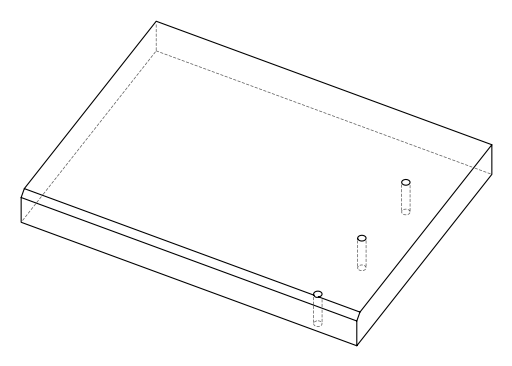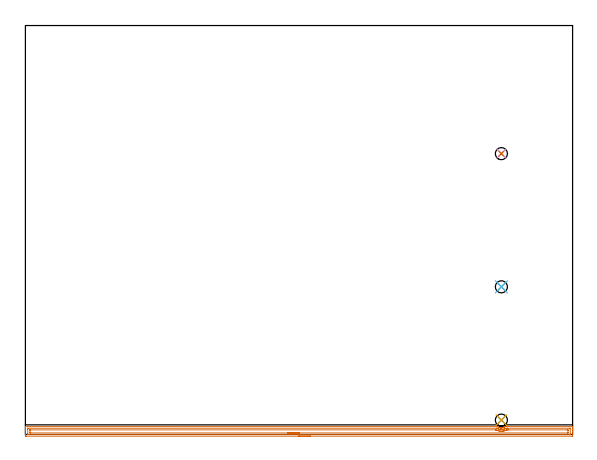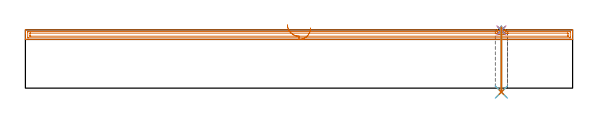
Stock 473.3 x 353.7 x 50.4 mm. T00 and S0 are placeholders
(PLAN: 7 operations, 2 tool changes, 12.4 min)
(1 AREA_MILL | FG_CHAMFER_SURFACE | UGT0205_001 | 11.6 min | 16306 mm3)
(2 SPOT_DRILL | STEP1HOLE | NXT0321_9005460120000 | 0.03 min | 6 mm3)
(3 SPOT_DRILL_1 | STEP1HOLE_1 | NXT0321_9005460120000 | 0.03 min | 1 mm3)
(4 SPOT_DRILL_2 | STEP1HOLE_2 | NXT0321_9005460120000 | 0.03 min | 3 mm3)
(5 DRILL_THROUGH_HOLE_INTO_CENTER | STEP1HOLE | NXT0301_076 | 0.22 min | 4328 mm3)
(6 DRILL_THROUGH_HOLE_INTO_CENTER_1 | STEP1HOLE_1 | NXT0301_076 | 0.22 min | 4336 mm3)
(7 DRILL_THROUGH_HOLE_INTO_CENTER_2 | STEP1HOLE_2 | NXT0301_076 | 0.22 min | 4339 mm3)
(TOOL UGT0205_001 | Chamfer Mill 20 x 3 x 45 deg. | D20 FL50 Z2)
(TOOL NXT0321_9005460120000 | NC Spot Drill, 142deg, 12mm, Carbide, Uncoated | D12 PA142 FL30 Z2)
(TOOL NXT0301_076 | Carbide Drill 10.5mm [860.1-1050-032A1-MM 2214] | D10.5 PA140 FL55 Z2)
(OP 1 AREA_MILL)
G17 G21 G94 G90
T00 M6
G54
G17 G0 G90 X246.65 Y-1.5 S1061 M3
G43 Z60.4 H0
Z52.1
G94 G1 X246.612 Z51.228 F250.
X246.498 Z50.364
X246.309 Z49.512
X246.047 Z48.68
X245.713 Z47.874
X245.31 Z47.1
X244.842 Z46.364
X244.31 Z45.672
X243.721 Z45.029
X243.078 Z44.44
X242.386 Z43.908
X241.65 Z43.44
X240.876 Z43.037
X240.07 Z42.703
X239.238 Z42.441
X238.386 Z42.252
X237.522 Z42.138
X236.65 Z42.1
X0.627
X0.318 Y-1.497 Z42.102
X0.01 Y-1.492 Z42.106
X0. Y-1.18 Z42.417
Y3.541 Z47.136
Y4.964 Z48.56
Y5.323 Z48.918
Y6.043 Z49.642
Y6.327 Z49.927
X0.007 Y6.745 Z50.337
X0.01 Y6.797 Z50.388
X0.18 Y6.8 Z50.4
X408.303
X408.416 Y6.794 Z50.391
X408.607 Y6.669 Z50.266
X408.701 Y6.602 Z50.2
X409.127 Y6.335 Z49.932
X409.569 Y6.116 Z49.712
X410.021 Y5.928 Z49.528
X410.476 Y5.807 Z49.404
X410.915 Y5.719 Z49.317
X410.985 Y5.712 Z49.306
X411.138 Y5.694 Z49.288
X411.36 Y5.67 Z49.26
X411.403 Y5.668 Z49.257
X411.528 Y5.656 Z49.255
X411.535
X411.808 Y5.653 Z49.253
X411.879 Y5.657 Z49.256
X412.033 Y5.669 Z49.26
X412.041 Y5.67
X412.257 Y5.688 Z49.284
X412.702 Y5.756 Z49.355
X413.032 Y5.83 Z49.428
X413.22 Y5.884 Z49.481
X413.356 Y5.922 Z49.52
X413.573 Y6.003 Z49.602
X413.596 Y6.012 Z49.611
X414.05 Y6.217 Z49.815
X414.489 Y6.462 Z50.062
X414.781 Y6.66 Z50.26
X414.896 Y6.739 Z50.334
X414.983 Y6.797 Z50.388
X415.455 Y6.8 Z50.4
X473.12
X473.29 Y6.797 Z50.388
X473.293 Y6.745 Z50.337
X473.3 Y6.327 Z49.927
Y6.043 Z49.642
Y5.323 Z48.918
Y4.072 Z47.669
Y2.652 Z46.248
Y-0.914 Z42.683
X473.298 Y-1.182 Z42.415
X473.29 Y-1.492 Z42.106
X472.979 Y-1.499 Z42.099
X236.65 Y-1.5 Z42.1
Y-0.086 Z43.514
X2.415
X2.353 Y-0.085 Z43.515
X2.227 Y-0.082 Z43.518
X2.01 Y-0.075 Z43.525
X2.008 Y-0.023 Z43.577
X2.001 Y0.39 Z43.99
X2. Y4.432 Z48.032
X2.001 Y4.845 Z48.445
X2.008 Y5.323 Z48.923
X2.01 Y5.368 Z48.968
X2.165 Y5.379 Z48.979
X2.29 Y5.384 Z48.984
X2.353 Y5.385 Z48.985
X407.409
X407.471 Y5.383 Z48.983
X407.594 Y5.379 Z48.979
X407.713 Y5.323 Z48.923
X408.303 Y5.023 Z48.623
X408.513 Y4.922 Z48.522
X408.852 Y4.776 Z48.376
X409.197 Y4.645 Z48.245
X409.261 Y4.623 Z48.223
X409.314 Y4.608 Z48.208
X409.999 Y4.432 Z48.032
X410.091 Y4.413 Z48.013
X410.114 Y4.409 Z48.009
X410.595 Y4.329 Z47.929
X410.985 Y4.283 Z47.883
X411.152 Y4.265 Z47.865
X411.528 Y4.248 Z47.848
X411.879 Y4.247 Z47.847
X412.057 Y4.255 Z47.855
X412.404 Y4.28 Z47.88
X412.773 Y4.324 Z47.924
X412.867 Y4.338 Z47.938
X413.41 Y4.432 Z48.032
X413.641 Y4.484 Z48.084
X413.667 Y4.491 Z48.091
X414.307 Y4.685 Z48.285
X414.561 Y4.781 Z48.381
X414.938 Y4.948 Z48.548
X415.146 Y5.042 Z48.642
X415.455 Y5.201 Z48.801
X415.693 Y5.323 Z48.923
X416.293 Y5.379 Z48.979
X416.349 Y5.382 Z48.982
X417.18 Y5.386 Z48.986
X417.243
X470.885 Y5.385 Z48.985
X470.947
X471.073 Y5.382 Z48.982
X471.29 Y5.375 Z48.975
X471.292 Y5.323 Z48.923
X471.299 Y4.911 Z48.511
X471.3 Y0.868 Z44.468
X471.299 Y0.455 Z44.055
X471.292 Y-0.023 Z43.577
X471.29 Y-0.068 Z43.532
X471.135 Y-0.079 Z43.521
X471.01 Y-0.084 Z43.516
X470.947 Y-0.085 Z43.515
X236.65 Y-0.086 Z43.514
Y1.328 Z44.928
X4.635 Y1.329 Z44.929
X4.204 Y1.331 Z44.931
X4.06 Y1.333 Z44.933
X4.017 Y1.335 Z44.935
X4.01 Y1.421 Z45.021
X4.005 Y1.556 Z45.156
X4.001 Y1.759 Z45.359
X4. Y1.962 Z45.562
X4.001 Y3.743 Z47.343
X4.008 Y3.946 Z47.546
X4.011 Y3.966 Z47.566
X4.016 Y3.968 Z47.568
X4.042 Y3.97 Z47.57
X4.096 Y3.971 Z47.571
X4.204
X406.515
X406.746 Y3.969 Z47.569
X406.861 Y3.967 Z47.567
X406.916 Y3.964 Z47.564
X407.027 Y3.921 Z47.521
X407.409 Y3.742 Z47.342
X407.885 Y3.541 Z47.141
X408.303 Y3.382 Z46.982
X408.535 Y3.309 Z46.909
X409.197 Y3.14 Z46.74
X409.711 Y3.029 Z46.629
X410.091 Y2.96 Z46.56
X410.757 Y2.877 Z46.477
X410.985 Y2.856 Z46.456
X411.695 Y2.833 Z46.433
X411.879 Y2.832 Z46.432
X412.553 Y2.869 Z46.469
X412.773 Y2.89 Z46.49
X413.348 Y2.968 Z46.568
X413.667 Y3.025 Z46.625
X414.1 Y3.109 Z46.709
X414.561 Y3.227 Z46.827
X414.805 Y3.298 Z46.898
X415.087 Y3.382 Z46.982
X415.455 Y3.508 Z47.108
X415.479 Y3.517 Z47.117
X415.54 Y3.541 Z47.141
X416.098 Y3.791 Z47.391
X416.349 Y3.904 Z47.504
X416.469 Y3.959 Z47.559
X416.581 Y3.964 Z47.564
X416.814 Y3.968 Z47.568
X417.243 Y3.971 Z47.571
X417.705
X468.665
X469.096 Y3.969 Z47.569
X469.24 Y3.967 Z47.567
X469.283 Y3.965 Z47.565
X469.29 Y3.879 Z47.479
X469.295 Y3.744 Z47.344
X469.299 Y3.541 Z47.141
X469.3 Y3.338 Z46.938
X469.299 Y1.557 Z45.157
X469.292 Y1.354 Z44.954
X469.289 Y1.334 Z44.934
X469.284 Y1.332 Z44.932
X469.258 Y1.33 Z44.93
X469.204 Y1.329 Z44.929
X469.096
X236.65 Y1.328 Z44.928
X235.778 Z44.967
X234.914 Z45.08
X234.062 Z45.269
X233.23 Z45.532
X232.424 Z45.865
X231.65 Z46.268
X230.914 Z46.737
X230.222 Z47.268
X229.579 Z47.857
X228.99 Z48.501
X228.458 Z49.193
X227.99 Z49.928
X227.587 Z50.702
X227.253 Z51.508
X226.991 Z52.34
X226.802 Z53.192
X226.688 Z54.057
X226.65 Z54.928
G0 Z60.4
M5
M2
(OP 2 SPOT_DRILL)
G17 G21 G94 G90
T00 M6
G54
G17 G0 G90 X411.7 Y12.4 S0 M3
G43 Z60.4 H0
G94 G81 G98 Z49.948 F250. R53.4
G80
M5
M2
(OP 3 SPOT_DRILL_1)
G17 G21 G94 G90
T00 M6
G54
G17 G0 G90 X411.7 Y127.7 S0 M3
G43 Z60.4 H0
G94 G81 G98 Z49.948 F250. R53.4
G80
M5
M2
(OP 4 SPOT_DRILL_2)
G17 G21 G94 G90
T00 M6
G54
G17 G0 G90 X411.7 Y242.9 S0 M3
G43 Z60.4 H0
G94 G81 G98 Z49.948 F250. R53.4
G80
M5
M2
(OP 5 DRILL_THROUGH_HOLE_INTO_CENTER)
G17 G21 G94 G90
T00 M6
G54
G17 G0 G90 X411.7 Y12.4 S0 M3
G43 Z60.4 H1
G94 G73 G98 Z-3.411 F250. Q8.968 R52.4
G80
M5
M2
(OP 6 DRILL_THROUGH_HOLE_INTO_CENTER_1)
G17 G21 G94 G90
T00 M6
G54
G17 G0 G90 X411.7 Y127.7 S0 M3
G43 Z60.4 H1
G94 G73 G98 Z-3.411 F250. Q8.968 R52.4
G80
M5
M2
(OP 7 DRILL_THROUGH_HOLE_INTO_CENTER_2)
G17 G21 G94 G90
T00 M6
G54
G17 G0 G90 X411.7 Y242.9 S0 M3
G43 Z60.4 H1
G94 G73 G98 Z-3.411 F250. Q8.968 R52.4
G80
M5
M2
